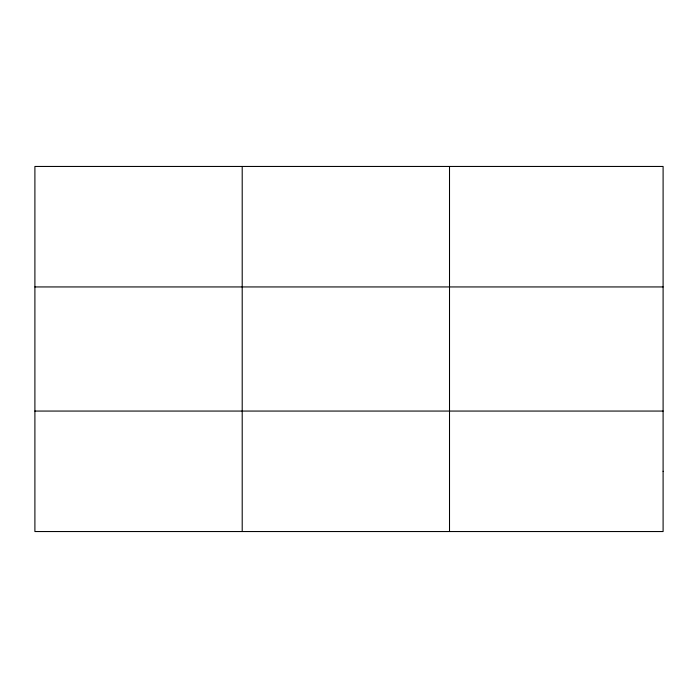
<?xml version="1.0" encoding="UTF-8"?>
<svg xmlns="http://www.w3.org/2000/svg" width="698" height="698" viewBox="0 0 698 698"><rect width="100%" height="100%" fill="white"/><g stroke="black" fill="none" stroke-linecap="round" stroke-linejoin="round"><path stroke-width="1.05" d="M242.206 531.544L242.206 166.456M449.512 531.544L449.512 166.456M34.9 286.939L663.1 286.939M34.9 411.061L663.1 411.061M663.1 471.298L663.1 531.544L34.9 531.544L34.9 166.456L663.1 166.456L663.1 471.298"/></g></svg>
